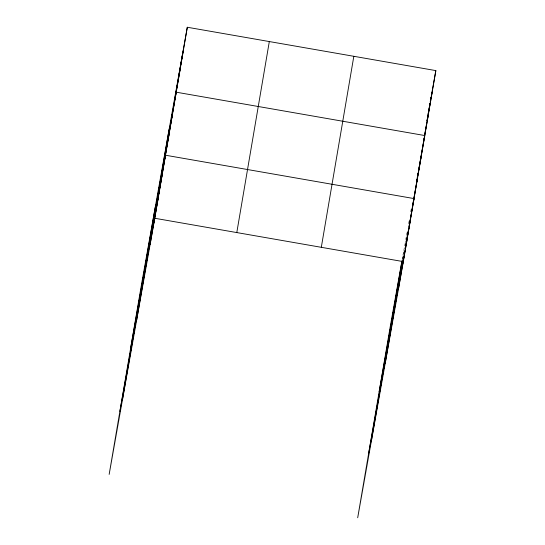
<?xml version="1.0" encoding="UTF-8"?>
<svg xmlns="http://www.w3.org/2000/svg" width="545" height="545" viewBox="0 0 545 545"><rect width="100%" height="100%" fill="white"/><g stroke="black" fill="none" stroke-linecap="round" stroke-linejoin="round"><path stroke-width="0.41" stroke-dasharray="2.73 2.04" d="M402.312 259.229L403.729 250.898M402.128 259.87L404.887 244.392M405.03 243.574L405.616 240.318M405.759 239.507L406.338 236.251M406.481 235.433L407.06 232.184M408.512 224.043L409.091 220.786M410.685 211.835L411.121 209.396"/><path stroke-width="0.82" d="M122.666 398.565L155.189 207.55M136.584 320.433L169.107 129.417M150.086 244.603L182.609 53.587M187.303 27.25L141.68 283.38L109.157 474.395L154.78 218.266L187.303 27.25L435.843 70.605L403.32 261.62L357.697 517.75L390.22 326.734L401.985 260.687M236.796 232.572L269.319 41.556M321.305 247.314L353.828 56.299M371.206 441.92L401.883 261.723M385.124 363.788L402.598 261.15M398.633 287.958L404.41 254.011M404.683 252.396L404.962 250.782M405.235 249.167L405.507 247.546M408.811 228.151L405.787 245.931L410.474 219.594M416.516 182.895L409.499 224.111L414.057 198.584L165.51 155.23L119.886 411.359M417.484 177.241L416.653 182.084L421.21 156.558M417.756 175.619L423.642 141.066M424.065 138.573L423.778 140.235L428.472 113.898M424.351 136.904L426.755 122.748M427.042 121.085L427.328 119.416M427.607 117.754L430.019 103.598M430.305 101.935L430.584 100.266L430.284 101.833M430.87 98.604L431.156 96.935L430.863 98.57M178.923 75.237L183.617 48.9M175.238 96.881L179.932 70.55M130.623 348.323L176.246 92.194L424.787 135.548L418.356 171.668M167.976 139.547L172.67 113.21M164.399 160.557L169.086 134.22M157.246 202.577L161.933 176.246M153.663 223.593L158.357 197.256M426.939 120.581L427.232 118.953M427.525 117.325L427.811 115.69M428.104 114.062L428.39 112.433M428.683 110.798L429.991 103.461M431.299 96.118L435.843 70.605M427.614 117.761L432.158 92.248M379.163 391.678L402.38 261.321M416.612 181.451L416.898 179.823M417.191 178.195L417.484 176.56M417.77 174.931L418.063 173.296M412.94 203.905L417.633 177.575M368.434 454.714L403.116 259.979M405.153 248.568L405.439 246.933M405.732 245.304L406.025 243.676M406.311 242.041L406.604 240.413M406.897 238.778L408.784 228.185M402.21 266.941L406.897 240.611M154.78 218.266L403.32 261.62M409.363 224.922L409.091 226.536L409.363 224.922"/></g></svg>
